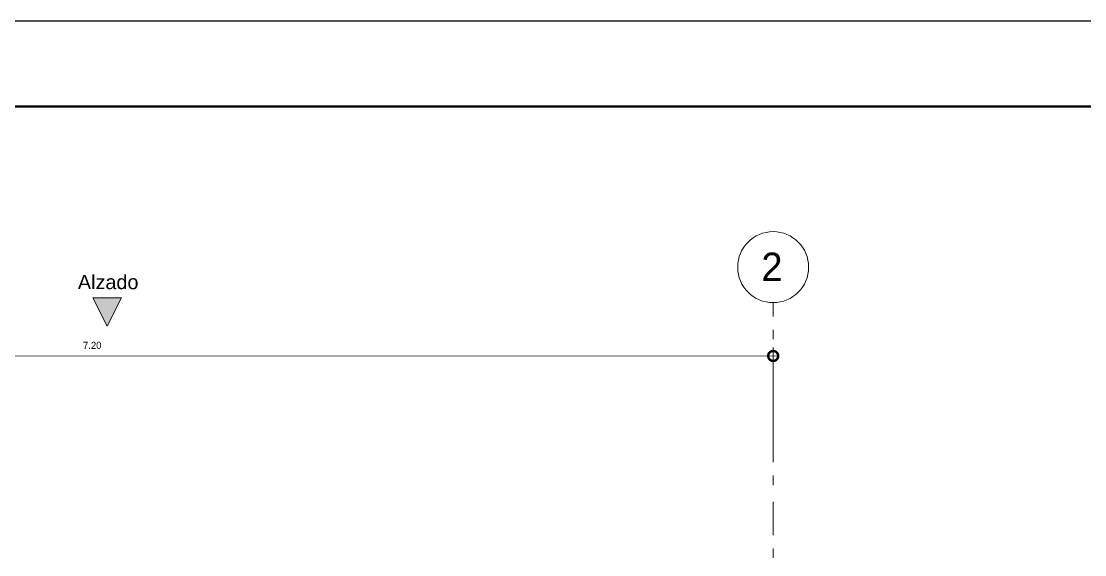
# Model space of a CAD drawing. Header units: metres. Extents: x -45.3 to -2.3, y -16.5 to 14.
# Drawn here: x -32.55 to -21.3, y 8.4 to 14.04 of the extents above; entities that cross this region are included whole.
import ezdxf

# ---------------------------------------------------------------- set-up
doc = ezdxf.new("R2010")
doc.units = ezdxf.units.M
doc.header["$MEASUREMENT"] = 0
doc.linetypes.add('Punto & Raya', pattern=[0.335139, 0.176389, -0.088194, 0, -0.070556])
for name, color, linetype, lineweight in [('0_Pluma_Nº__1', 7, 'Continuous', 13), ('cotas', 7, 'Continuous', 5), ('SIM _ Alzados_Pluma_Nº__1', 7, 'Continuous', 5)]:
    doc.layers.add(name, color=color, linetype=linetype, lineweight=lineweight)
doc.layers.add('Plancha', color=6, linetype='Continuous')
doc.layers.add('SIM _ Alzados', color=7, linetype='Continuous')
doc.styles.add('100', font='arial.ttf', dxfattribs={"height": 0.18})
doc.styles.add('Estilo_Generado_1', font='arial.ttf')
doc.dimstyles.new('Copy of detalles menores', dxfattribs={"dimscale": 1.5, "dimtxt": 0.025, "dimasz": 0.07, "dimexe": 0.03, "dimexo": 0.0215, "dimgap": 0.025, "dimtad": 2, "dimtih": 1, "dimtoh": 1, "dimzin": 1, "dimdsep": 46, "dimtxsty": 'Standard', "dimblk": 'DOTSMALL', "dimcen": 0, "dimdle": 0.0175, "dimclrd": 10, "dimclre": 10, "dimclrt": 3, "dimazin": 0, "dimtfac": 1, "dimtix": 1, "dimtmove": 0, "dimatfit": 2, "dimldrblk": 'OBLIQUE', "dimfxl": 1, "dimlwd": 5, "dimlwe": 5, "dimarcsym": 0})

# ---------------------------------------------------------------- blocks, each defined once
blk = doc.blocks.new('_DOTSMALL')
at = {"color": 0, "linetype": 'ByBlock', "const_width": 0.5}
blk.add_lwpolyline([(-0.0625, 0, 1), (0.0625, 0, 1)], format="xyb", close=True, dxfattribs=at)
blk = doc.blocks.new('*D139')
at = {"layer": 'cotas', "color": 10, "lineweight": 5, "transparency": 16777216}
for p, q in [((-37.6946, 9.7495), (-37.6946, 10.2345)), ((-30.4946, 9.7501), (-30.4946, 10.235)), ((-37.7209, 10.1895), (-30.4684, 10.19))]:
    blk.add_line(p, q, dxfattribs=at)
at = {"layer": 'Defpoints', "color": 0, "transparency": 16777216}
for p in [(-30.4946, 10.19), (-37.6946, 9.7173), (-30.4946, 9.7178)]:
    blk.add_point(p, dxfattribs=at)
at = {"layer": 'cotas', "color": 10, "lineweight": 5, "transparency": 16777216, "xscale": 0.105, "yscale": 0.105, "zscale": 0.105}
for p, rotation in [((-37.6946, 10.1895), 180.0041175390452), ((-30.4946, 10.19), 0.004117539045146994)]:
    blk.add_blockref('_DOTSMALL', p, dxfattribs=dict(at, rotation=rotation))
at = {"layer": 'cotas', "color": 3, "transparency": 16777216, "insert": (-34.0946, 10.246), "char_height": 0.0375, "attachment_point": 5}
blk.add_mtext('7.20', dxfattribs=at)
blk = doc.blocks.new('_Oblique')
at = {"color": 0, "linetype": 'ByBlock', "lineweight": -2}
blk.add_line((-0.5, -0.5), (0.5, 0.5), dxfattribs=at)
blk = doc.blocks.new('A$Ce84efcfd')
at = {"layer": 'SIM _ Alzados', "linetype": 'Continuous', "lineweight": 0, "true_color": 0x000000}
blk.add_hatch(color=18, dxfattribs=at).paths.add_polyline_path([(5.27, 4.7355), (5.12, 4.7355), (5.195, 4.5855)])
at = {"layer": '0_Pluma_Nº__1', "color": 251, "linetype": 'Punto & Raya', "true_color": 0x626364}
blk.add_line((8.7163, 0.0156), (8.7159, 4.7099), dxfattribs=at)
at = {"layer": 'Plancha', "color": 6, "lineweight": 0}
blk.add_circle((8.7159, 4.8974), 0.1875, dxfattribs=at)
at = {"layer": 'SIM _ Alzados_Pluma_Nº__1', "color": 7, "linetype": 'Continuous', "lineweight": 5, "flags": 128}
blk.add_lwpolyline([(5.27, 4.7355), (5.12, 4.7355), (5.195, 4.5855)], close=True, dxfattribs=at)
at = {"color": 244, "insert": (8.6538, 4.8241), "char_height": 0.15, "attachment_point": 7, "style": '100'}
blk.add_mtext('\\A1;{\\fCentury Gothic|b0|i0|c0|p34;2\\fArial|b0|i0|c238|p34; }', dxfattribs=at)
at = {"layer": 'SIM _ Alzados_Pluma_Nº__1', "color": 7, "lineweight": 5, "insert": (5.3605, 4.7801), "char_height": 0.075, "attachment_point": 9, "style": 'Estilo_Generado_1'}
blk.add_mtext('\\A1;\\pxqr,t0; Alzado ', dxfattribs=at)
at = {"layer": 'cotas'}
dim = blk.add_aligned_dim(p1=(1.516, 3.9556), p2=(8.716, 3.9561), distance=0.4722, dimstyle='Copy of detalles menores', dxfattribs=at)
dim.commit()
dim.dimension.update_dxf_attribs({"geometry": '*D139', "text_midpoint": (5.1159, 4.4843), "insert": (39.2106, -5.7617)})

msp = doc.modelspace()

# ---------------------------------------------------------------- linework, layer by layer
msp.add_lwpolyline([(-45.278, -16.462), (-2.278, -16.462), (-2.278, 14.038), (-45.278, 14.038)], close=True)
msp.add_lwpolyline([(-45.278, -16.462), (-2.278, -16.462), (-2.278, 14.038), (-45.278, 14.038)], close=True)
at = {"lineweight": 40}
msp.add_lwpolyline([(-44.378, -15.562), (-3.178, -15.562), (-3.178, 13.138), (-44.378, 13.138)], close=True, dxfattribs=at)

# ---------------------------------------------------------------- block references
at = {"xscale": 2, "yscale": 2, "zscale": 2}
msp.add_blockref('A$Ce84efcfd', (-42.028, 1.646), dxfattribs=at)

doc.saveas('drawing.dxf')
